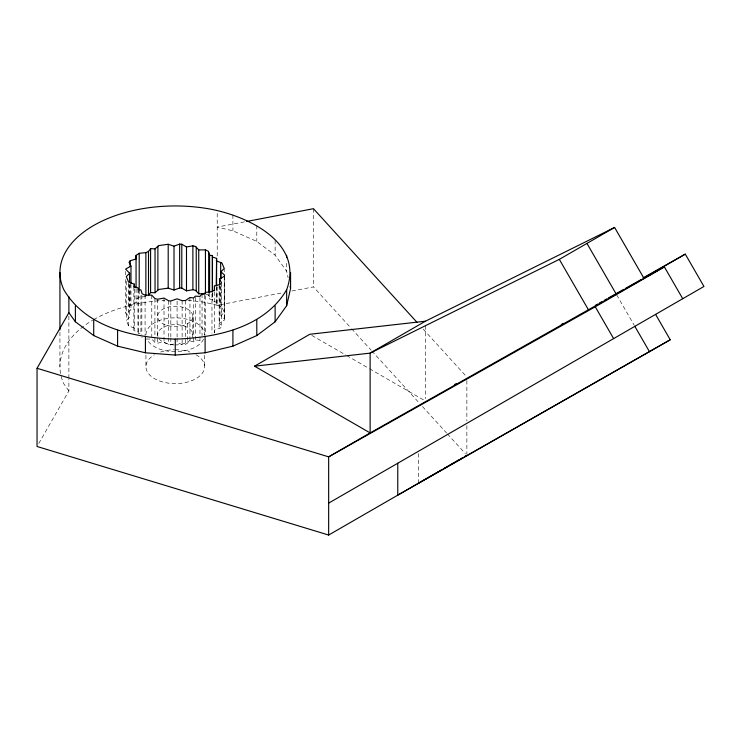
<?xml version="1.0" encoding="UTF-8"?>
<svg xmlns="http://www.w3.org/2000/svg" width="741" height="741" viewBox="0 0 741 741"><rect width="100%" height="100%" fill="white"/><g stroke="black" fill="none" stroke-linecap="round" stroke-linejoin="round"><path stroke-width="0.56" stroke-dasharray="3.71 2.78" d="M214.455 332.876L214.445 329.977L220.346 328.161L221.476 326.596L219.54 322.9L224.282 320.195L224.523 318.945L220.929 315.703L224.217 312.341L221.902 306.848L216.233 304.746L216.594 287.239M140.91 295.696L140.91 333.811L138.215 333.311L138.002 331.681L133.862 330.643L134.38 328.041L134.38 288.777M38.754 443.498L68.885 390.915L68.885 379.411M134.38 328.041L128.61 325.994L126.294 320.492L129.619 317.092L125.599 312.998L130.972 309.933L129.036 306.237L130.166 304.671L130.166 283.877M177.09 338.109L177.09 342.722L182.119 344.537L185.537 344.408L189.946 341.388L193.558 341.851L195.42 340.017L199.968 340.314L202.052 337.887M145.875 296.511L139.206 297.197L136.057 299.281L136.066 302.856L130.166 304.671M146.19 339.045L151.775 339.045L154.906 342.444L157.629 343.102L164.02 341.981L168.716 344.722L170.828 344.861L173.959 343.796M244.391 221.883L217.215 227.079L232.915 230.831L256.794 241.409L275.124 255.2L286.647 271.262L288.119 277.718M187.992 300.513A115.318 66.579 0 0 1 205.1 302.374L217.215 305.273L282.886 292.732M291.945 291L313.462 286.897L350.836 327.92M205.433 293.779L208.416 295.224L209.601 299.021L212.334 299.531L212.463 300.976L216.594 302.254M311.813 335.414L345.695 354.976M346.686 355.55L368.61 368.203M369.611 368.777L424.408 400.418M423.259 329.199L466.867 377.058M351.623 328.772L371.084 350.132M371.862 350.993L419.369 403.123M422.481 406.54L446.619 433.031M447.397 433.893L465.311 453.548M68.885 390.915L63.865 383.921A115.318 66.579 0 0 1 92.662 320.223M616.744 295.001L634.277 325.373M141.837 336.803L142.096 337.609M466.867 380.531L466.867 421.027M466.867 425.621L466.867 454.113M425.408 325.827L425.408 398.686M418.498 453.548L418.498 483.178M313.462 208.693L313.462 286.897M286.647 263.277L286.647 271.262M275.124 240.38L275.124 255.2M256.794 225.449L256.794 241.409M232.915 214.871L232.915 230.831M224.523 275.059L224.523 318.945M224.282 276.31L224.282 320.195M224.217 268.455L224.217 271.919M224.217 277.699L224.217 312.341M221.476 282.71L221.476 326.596M220.929 285.674L220.929 315.703M220.661 286.758L220.661 306.385M219.54 285.943L219.54 322.9M219.141 284.646L219.141 328.532M217.215 213.399L217.215 256.979M217.215 286.878L217.215 305.273M216.233 287.425L216.233 304.746M214.445 291.861L214.464 332.681M212.463 292.89L212.463 300.976M212.334 292.593L212.334 299.531M211.972 293.982L211.972 333.255M209.601 293.251L209.601 299.021M208.675 293.723L208.675 296.03M205.377 295.826L205.377 335.089M204.525 295.057L204.525 335.478M204.572 355.291L204.572 366.684M202.052 294.001L202.052 335.571M199.968 297.586L199.968 335.701M199.968 336.849L199.968 340.314M195.42 297.289L195.42 340.017M193.558 297.965L193.558 336.071M193.558 337.229L193.558 341.851M192.845 316.416A17.589 10.152 0 0 1 166.456 325.216A17.589 10.152 0 0 1 166.456 307.617A17.589 10.152 0 0 1 192.845 316.416L192.845 334.765M189.946 297.502L189.946 341.388M187.695 323.595L187.695 341.953M185.537 300.522L185.537 344.408M182.119 300.651L182.119 344.537M177.09 301.152L177.09 336.951M170.828 300.966L170.828 336.775M170.828 337.924L170.828 344.861M168.716 300.837L168.716 336.636M168.716 337.794L168.716 344.722M164.02 298.095L164.02 341.981M157.629 299.216L157.629 343.102M154.906 298.558L154.906 342.444M151.775 295.159L151.775 336.729M145.94 355.291L145.94 366.684M145.079 295.168L145.079 335.59M141.837 295.224L141.837 334.487M139.206 290.268L139.206 297.197M138.215 289.425L138.215 333.311M138.002 288.953L138.002 331.681M136.057 288.888L136.066 302.856M133.862 286.758L133.862 330.643M130.972 284.525L130.972 309.933M129.619 284.757L129.619 317.092M129.036 284.294L129.036 306.237M128.61 283.266L128.61 325.994M126.294 281.228L126.294 320.492M125.599 271.419L125.599 274.892M125.599 279.505L125.599 312.998M68.885 316.166L68.885 378.262M59.938 332.237L59.938 366.684M93.718 319.612A115.318 66.579 0 0 1 164.845 300.383M157.935 336.534A17.589 10.152 0 0 1 173.209 324.678A17.589 10.152 0 0 1 192.817 334.182A17.589 10.152 0 0 1 175.256 344.926M174.107 344.898A17.589 10.152 0 0 1 158.268 337.396M203.571 339.146A29.316 16.923 0 0 1 177.442 351.651M175.256 351.697A29.316 16.923 0 0 1 146.94 339.146M145.94 334.765A29.316 16.923 0 0 1 175.256 317.843A29.316 16.923 0 0 1 204.572 334.765M195.985 354.717A29.316 16.923 0 0 1 195.985 378.651A29.316 16.923 0 0 1 154.526 378.651A29.316 16.923 0 0 1 154.526 354.717M160.593 352.031A29.316 16.923 0 0 1 174.163 349.771M175.256 349.761A29.316 16.923 0 0 1 189.918 352.031"/><path stroke-width="1.11" d="M216.233 285.118L216.594 258.368L212.463 257.09L212.334 255.636L209.601 255.136L208.416 251.329L205.433 249.893L198.736 249.902L195.605 246.494L192.882 245.845L186.491 246.966L181.795 244.224L179.637 244.085L174.015 246.16L168.198 244.261L158.685 245.595L155.045 248.874L150.599 248.661L148.506 251.421L145.875 252.625L139.206 253.311L136.057 255.395L136.066 287.841M136.057 255.395L136.066 258.97L130.166 260.786L129.036 262.351L130.972 266.047L125.599 269.113L129.619 273.207L126.294 276.606L128.61 282.108L134.38 284.155L133.862 286.758L138.002 287.795L138.215 289.425L140.91 289.926L142.096 293.723L145.079 295.168L151.775 295.159L154.906 298.558L157.629 299.216L164.02 298.095L168.716 300.837L170.828 300.966L177.09 298.836L182.119 300.651L185.537 300.522L189.946 297.502L193.558 297.965L195.42 296.131L199.968 296.428L202.052 294.001L204.525 293.899L205.377 292.362L211.972 291.676L214.464 289.953L214.445 286.091L220.346 284.275L221.476 282.71L219.54 279.014L224.282 276.31L224.523 275.059L220.929 271.817L224.217 268.455L221.902 262.962L216.233 260.86M286.647 289.759C304.764 240.797 243.483 213.927 205.1 208.221A115.318 66.579 0 0 0 63.865 289.759C86.188 327.791 134.38 337.803 175.256 339.109C216.131 337.803 264.324 327.791 286.647 289.759L286.647 305.718L275.124 321.779L256.794 335.562L232.915 346.149L205.1 352.799L175.256 355.069L145.412 352.799L117.597 346.149L93.718 335.562L75.387 321.779L68.885 312.711L68.885 296.761M286.647 305.718L290.574 288.49L290.574 272.531M442.192 469.507L328.661 535.048L37.05 446.48L37.05 368.277L68.885 312.711M150.599 248.661L150.599 292.547L148.506 295.307L148.506 251.421M150.599 292.547L155.045 292.76L158.685 289.481L168.198 288.147L174.015 290.046L179.637 287.971L181.795 288.11L186.491 290.852L192.882 289.731L195.605 290.389L198.736 293.788L205.433 293.779L205.433 249.893M682.73 298.706L664.371 266.899L370.13 432.911L254.543 366.184L309.821 334.265L425.408 321.205L614.604 227.45L643.818 278.06L685.286 254.126L703.95 286.461L328.661 503.13M425.408 321.205L370.13 353.124L254.543 366.184M37.05 368.277L328.661 456.854L370.13 432.911L370.13 353.124L559.316 259.369L614.604 227.45M328.661 535.048L328.661 456.854L595.264 306.793L664.371 266.899M444.165 468.368L458.975 459.818M460.948 458.679L462.921 457.54M464.894 456.391L466.867 455.252M397.769 463.236L397.769 495.155L670.235 339.776L655.581 314.388M418.498 483.178L670.235 339.776M643.012 277.921L685.286 254.126M454.594 384.57L456.613 383.43M561.289 324.521L563.299 323.382M595.505 305.255L597.524 304.125M599.534 302.986L601.544 301.856M604.563 300.161L606.583 299.021M608.593 297.891L623.69 289.388M625.7 288.258L640.798 279.765M246.66 221.457L313.462 208.693L417.035 322.363M586.955 243.409L616.179 294.02M634.852 326.355L649.505 351.743M595.264 306.793L613.631 338.6M559.316 259.369L588.539 309.979M290.083 286.332L290.574 288.49M286.647 255.302L286.647 257.581M275.124 305.82L275.124 321.779M256.794 319.612L256.794 335.562M232.915 330.19L232.915 346.149M220.929 271.817L220.929 278.746M220.661 262.499L220.661 278.672M219.54 279.014L219.54 284.794M216.594 258.368L216.594 286.082M214.445 286.091L214.445 290.704M212.463 257.09L212.463 291.732M212.334 255.636L212.334 291.445M209.601 255.136L209.601 292.093M208.675 252.144L208.675 292.565M205.1 336.84L205.1 352.799M198.736 249.902L198.736 293.788M196.245 247.198L196.245 291.083M192.882 245.845L192.882 289.731M186.491 246.966L186.491 290.852M181.795 244.224L181.795 288.11M179.637 244.085L179.637 287.971M175.256 339.109L175.256 355.069M174.015 246.16L174.015 290.046M168.198 244.261L168.198 288.147M157.889 246.318L157.889 290.203M155.045 248.874L155.045 292.76M145.875 252.625L145.875 295.353M145.412 336.84L145.412 352.799M139.206 253.311L139.206 290.268M134.38 284.155L134.38 287.619M130.972 266.047L130.972 283.368M130.166 260.786L130.166 266.556M129.619 273.207L129.619 282.441M117.597 330.19L117.597 346.149M93.718 319.612L93.718 335.562M75.387 305.82L75.387 321.779M59.938 272.531L59.938 329.94"/></g></svg>
